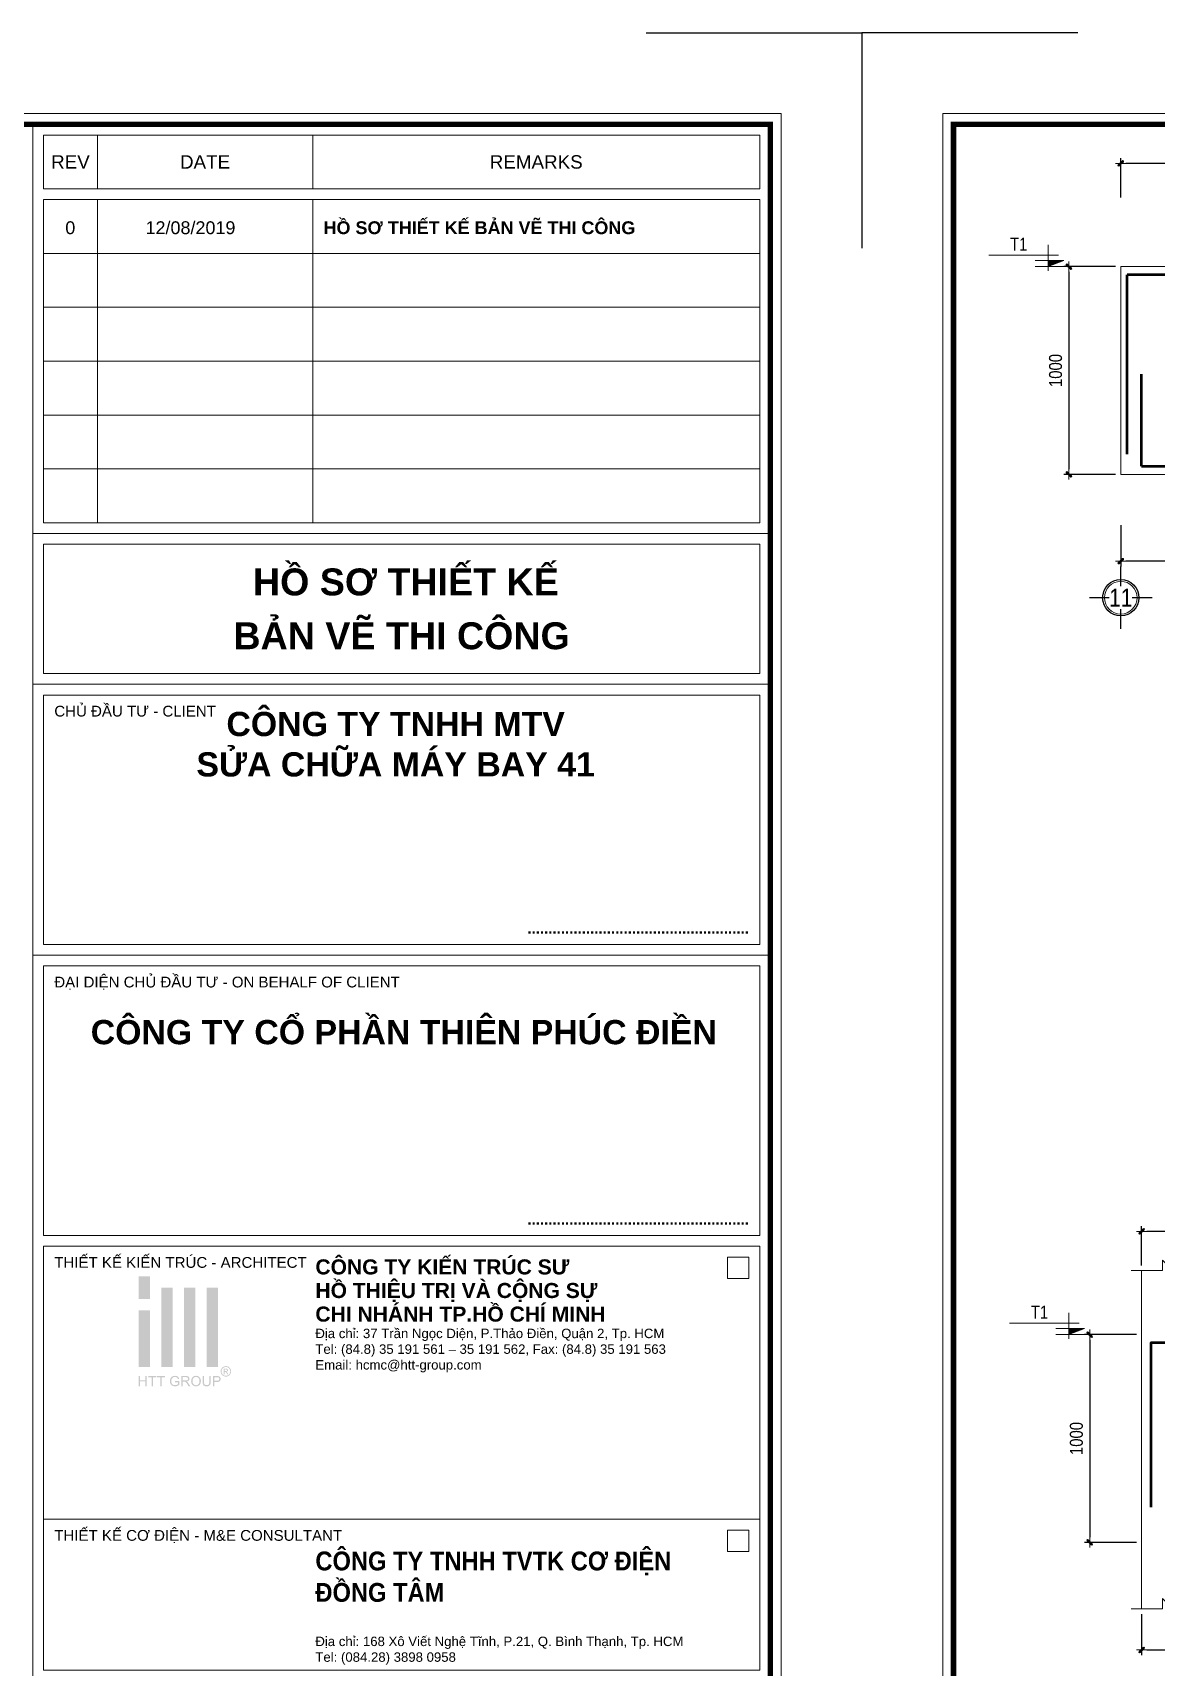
# Model space of a CAD drawing. Header units: millimetres. Extents: x 397144 to 8960116, y 345581 to 674207.
# Drawn here: x 4949661 to 4955070, y 632828 to 640698 of the extents above; entities that cross this region are included whole.
import ezdxf
from ezdxf.enums import TextEntityAlignment as Align

# ---------------------------------------------------------------- set-up
doc = ezdxf.new("R2010")
doc.units = ezdxf.units.MM
doc.header["$PDSIZE"] = -10
doc.linetypes.add('HIDDEN', pattern=[0.375, 0.25, -0.125])
doc.layers.get('0').update_dxf_attribs({"linetype": 'CONTINUOUS'})
doc.layers.get('Defpoints').update_dxf_attribs({"color": 12, "linetype": 'CONTINUOUS'})
for name, color, linetype, lineweight in [('2', 2, 'CONTINUOUS', 20), ('CTHEP', 2, 'CONTINUOUS', 50), ('DBAO', 3, 'CONTINUOUS', 20), ('DGIONG', 4, 'CONTINUOUS', 13), ('KTH', 150, 'CONTINUOUS', 5), ('Net khuat', 8, 'HIDDEN', 13), ('STICK', 1, 'CONTINUOUS', 9), ('TEXT', 7, 'CONTINUOUS', 15)]:
    doc.layers.add(name, color=color, linetype=linetype, lineweight=lineweight)
doc.layers.add('8', color=8, linetype='CONTINUOUS')
doc.layers.add('CHG_XX_Khung ten$0$TKTC', color=1, linetype='CONTINUOUS')
doc.layers.add('HATCH', color=7, linetype='CONTINUOUS', lineweight=5, true_color=0x2491ff)
doc.styles.add('CHG_XX_Khung ten$0$A1 BORDER$0$ARIAL', font='arial.ttf')
doc.styles.add('CHG_XX_Khung ten$0$A1 BORDER$0$Arial - Bold', font='arialbd.ttf', dxfattribs={"height": 2.5})
doc.styles.add('CHG_XX_Khung ten$0$A1 BORDER$0$Title Block DD$0$ARIAL', font='arial.ttf')
doc.styles.add('CHG_XX_Khung ten$0$A1 BORDER$0$Title Block DD$0$Arial - Bold', font='arialbd.ttf', dxfattribs={"height": 2.5})
doc.styles.add('CHG_XX_Khung ten$0$arial', font='arial.ttf')
doc.styles.add('CHG_XX_Khung ten$0$Arial - Bold', font='arialbd.ttf')
doc.styles.add('CHG_XX_Khung ten$0$ArialB', font='arialbd.ttf')
doc.styles.add('HELVECONDENSE', font='VHELVCN_0.TTF')
doc.styles.add('TTP-HelCon', font='VHELVCN_0.TTF')
doc.dimstyles.new('TTP-25', dxfattribs={"dimscale": 25, "dimtxt": 2.5, "dimasz": 1, "dimexe": 1, "dimexo": 1, "dimgap": 0.09, "dimtad": 0, "dimdec": 4, "dimrnd": 5, "dimzin": 9, "dimdsep": 46, "dimtxsty": 'TTP-HelCon', "dimblk": 'Stick1', "dimcen": 0.09, "dimdle": 1.5, "dimclrd": 256, "dimclre": 256, "dimclrt": 7, "dimadec": 0, "dimazin": 0, "dimtfac": 1, "dimtdec": 4, "dimtmove": 0, "dimatfit": 3, "dimldrblk": '_ArchTick1', "dimfxl": 1, "dimtvp": 1, "dimtolj": 1, "dimtzin": 0, "dimarcsym": 0})

# ---------------------------------------------------------------- blocks, each defined once
blk = doc.blocks.new('Stick1')
at = {"layer": 'STICK'}
h = blk.add_hatch(color=256, dxfattribs=at)
edge = h.paths.add_edge_path()
edge.add_line((0.3, 0.5), (-0.5, -0.3))
edge.add_arc((-0.4, -0.4), 0.141, 135, 315)
edge.add_line((-0.3, -0.5), (0.5, 0.3))
edge.add_arc((0.4, 0.4), 0.141, 315, 495)
blk.add_line((1, 0), (-1, 0), dxfattribs=at)
blk.add_lwpolyline([(0.3, 0.5), (-0.5, -0.3, 1), (-0.3, -0.5), (0.5, 0.3, 1), (0.3, 0.5, 1)], format="xyb", dxfattribs=at)
blk = doc.blocks.new('*D441')
at = {"layer": 'Defpoints', "color": 0, "transparency": 16777216}
for p in [(4954899.4, 640069.4), (4954899.4, 639880.4), (4956749.4, 639880.4)]:
    blk.add_point(p, dxfattribs=at)
at = {"layer": 'KTH', "lineweight": -2, "transparency": 16777216}
for p, q in [((4954899.4, 639905.4), (4954899.4, 640094.4)), ((4956724.4, 640069.4), (4954924.4, 640069.4)), ((4956749.4, 639905.4), (4956749.4, 640094.4))]:
    blk.add_line(p, q, dxfattribs=at)
at = {"layer": 'KTH', "lineweight": -2, "transparency": 16777216, "xscale": 25, "yscale": 25, "zscale": 25, "rotation": 180}
blk.add_blockref('Stick1', (4954899.4, 640069.4), dxfattribs=at)
at = {"layer": 'KTH', "lineweight": -2, "transparency": 16777216, "xscale": 25, "yscale": 25, "zscale": 25}
blk.add_blockref('Stick1', (4956749.4, 640069.4), dxfattribs=at)
at = {"layer": 'KTH', "color": 7, "transparency": 16777216, "insert": (4955824.4, 640133.2), "char_height": 62.5, "attachment_point": 5, "style": 'TTP-HelCon'}
blk.add_mtext('\\A1;1850', dxfattribs=at)
blk = doc.blocks.new('_ArchTick1')
at = {"color": 0, "const_width": 3.81}
blk.add_lwpolyline([(-12.7, -12.7), (12.7, 12.7)], dxfattribs=at)
blk = doc.blocks.new('*D442')
at = {"layer": 'Defpoints', "color": 0, "transparency": 16777216}
for p in [(4954899.4, 639572), (4954649.4, 638572), (4954899.4, 638572)]:
    blk.add_point(p, dxfattribs=at)
at = {"layer": 'KTH', "lineweight": -2, "transparency": 16777216}
for p, q in [((4954874.4, 639572), (4954624.4, 639572)), ((4954649.4, 639547), (4954649.4, 638597)), ((4954874.4, 638572), (4954624.4, 638572))]:
    blk.add_line(p, q, dxfattribs=at)
at = {"layer": 'KTH', "lineweight": -2, "transparency": 16777216, "xscale": 25, "yscale": 25, "zscale": 25}
for p, rotation in [((4954649.4, 639572), 90), ((4954649.4, 638572), 270)]:
    blk.add_blockref('Stick1', p, dxfattribs=dict(at, rotation=rotation))
at = {"layer": 'KTH', "color": 7, "transparency": 16777216, "insert": (4954585.5, 639072), "char_height": 62.5, "attachment_point": 5, "rotation": 90, "style": 'TTP-HelCon'}
blk.add_mtext('\\A1;1000', dxfattribs=at)
blk = doc.blocks.new('CODE')
at = {"layer": 'DBAO'}
for p, q in [((-62.5, -20), (-62.5, 105)), ((-62.5, 0), (-137.5, 30)), ((-137.5, 30), (0, 30)), ((-137.5, 0), (0, 0)), ((-112.5, 55), (223.6, 55))]:
    blk.add_line(p, q, dxfattribs=at)
at = {"layer": 'HATCH', "color": 1}
blk.add_solid([(-62.5, 0), (-137.5, 30), (-62.5, 30)], dxfattribs=at)
blk = doc.blocks.new('*D443')
at = {"layer": 'Defpoints', "color": 0, "transparency": 16777216}
for p in [(4954899.4, 638352), (4960999.4, 638352), (4954899.4, 638154)]:
    blk.add_point(p, dxfattribs=at)
at = {"layer": 'KTH', "lineweight": -2, "transparency": 16777216}
for p, q in [((4954899.4, 638327), (4954899.4, 638129)), ((4960999.4, 638327), (4960999.4, 638129)), ((4960974.4, 638154), (4954924.4, 638154))]:
    blk.add_line(p, q, dxfattribs=at)
at = {"layer": 'KTH', "lineweight": -2, "transparency": 16777216, "xscale": 25, "yscale": 25, "zscale": 25, "rotation": 180}
blk.add_blockref('Stick1', (4954899.4, 638154), dxfattribs=at)
at = {"layer": 'KTH', "lineweight": -2, "transparency": 16777216, "xscale": 25, "yscale": 25, "zscale": 25}
blk.add_blockref('Stick1', (4960999.4, 638154), dxfattribs=at)
at = {"layer": 'KTH', "color": 7, "transparency": 16777216, "insert": (4957949.4, 638217.8), "char_height": 62.5, "attachment_point": 5, "style": 'TTP-HelCon'}
blk.add_mtext('\\A1;6100', dxfattribs=at)
blk = doc.blocks.new('dau truc')
blk.add_circle((0, 0), 180)
at = {"layer": '8'}
for p, q in [((0, 127), (0, 345)), ((-127, 0), (-345, 0)), ((345, 0), (127, 0)), ((0, -345), (0, -127))]:
    blk.add_line(p, q, dxfattribs=at)
blk.add_circle((0, 0), 200, dxfattribs=at)
at = {"layer": 'TEXT', "style": 'HELVECONDENSE'}
blk.add_attdef('A', text='', height=233, dxfattribs=at).set_placement((0, 0), align=Align.MIDDLE)
blk = doc.blocks.new('*D464')
at = {"layer": 'Defpoints', "color": 0, "transparency": 16777216}
for p in [(4954999.7, 634927.4), (4954999.7, 634738.4), (4958474.7, 634738.4)]:
    blk.add_point(p, dxfattribs=at)
at = {"layer": 'KTH', "lineweight": -2, "transparency": 16777216}
for p, q in [((4954999.7, 634763.4), (4954999.7, 634952.4)), ((4958474.7, 634763.4), (4958474.7, 634952.4)), ((4958449.7, 634927.4), (4955024.7, 634927.4))]:
    blk.add_line(p, q, dxfattribs=at)
at = {"layer": 'KTH', "lineweight": -2, "transparency": 16777216, "xscale": 25, "yscale": 25, "zscale": 25, "rotation": 180}
blk.add_blockref('Stick1', (4954999.7, 634927.4), dxfattribs=at)
at = {"layer": 'KTH', "lineweight": -2, "transparency": 16777216, "xscale": 25, "yscale": 25, "zscale": 25}
blk.add_blockref('Stick1', (4958474.7, 634927.4), dxfattribs=at)
at = {"layer": 'KTH', "color": 7, "transparency": 16777216, "insert": (4956737.2, 634991.2), "char_height": 62.5, "attachment_point": 5, "style": 'TTP-HelCon'}
blk.add_mtext('\\A1;3475', dxfattribs=at)
blk = doc.blocks.new('*D465')
at = {"layer": 'Defpoints', "color": 0, "transparency": 16777216}
for p in [(4954999.7, 634430), (4954749.7, 633430), (4954999.7, 633430)]:
    blk.add_point(p, dxfattribs=at)
at = {"layer": 'KTH', "lineweight": -2, "transparency": 16777216}
for p, q in [((4954974.7, 634430), (4954724.7, 634430)), ((4954749.7, 634405), (4954749.7, 633455)), ((4954974.7, 633430), (4954724.7, 633430))]:
    blk.add_line(p, q, dxfattribs=at)
at = {"layer": 'KTH', "lineweight": -2, "transparency": 16777216, "xscale": 25, "yscale": 25, "zscale": 25}
for p, rotation in [((4954749.7, 634430), 90), ((4954749.7, 633430), 270)]:
    blk.add_blockref('Stick1', p, dxfattribs=dict(at, rotation=rotation))
at = {"layer": 'KTH', "color": 7, "transparency": 16777216, "insert": (4954685.8, 633930), "char_height": 62.5, "attachment_point": 5, "rotation": 90, "style": 'TTP-HelCon'}
blk.add_mtext('\\A1;1000', dxfattribs=at)
blk = doc.blocks.new('*D477')
at = {"layer": 'Defpoints', "color": 0, "transparency": 16777216}
for p in [(4954999.7, 633110), (4955499.7, 633110), (4955499.7, 632912)]:
    blk.add_point(p, dxfattribs=at)
at = {"layer": 'KTH', "lineweight": -2, "transparency": 16777216}
for p, q in [((4954999.7, 633085), (4954999.7, 632887)), ((4955499.7, 633085), (4955499.7, 632887)), ((4955024.7, 632912), (4955474.7, 632912))]:
    blk.add_line(p, q, dxfattribs=at)
at = {"layer": 'KTH', "lineweight": -2, "transparency": 16777216, "xscale": 25, "yscale": 25, "zscale": 25, "rotation": 180}
blk.add_blockref('Stick1', (4954999.7, 632912), dxfattribs=at)
at = {"layer": 'KTH', "lineweight": -2, "transparency": 16777216, "xscale": 25, "yscale": 25, "zscale": 25}
blk.add_blockref('Stick1', (4955499.7, 632912), dxfattribs=at)
at = {"layer": 'KTH', "color": 7, "transparency": 16777216, "insert": (4955249.7, 632975.8), "char_height": 62.5, "attachment_point": 5, "style": 'TTP-HelCon'}
blk.add_mtext('\\A1;500', dxfattribs=at)
blk = doc.blocks.new('CHG_XX_Khung ten$0$A1 BORDER$0$HTT-Logo')
at = {"true_color": 0x134fb3}
h = blk.add_hatch(color=154, dxfattribs=at)
h.paths.add_polyline_path([(3, 29.1), (0, 29.1), (0, 23.1), (3, 23.1)])
h.paths.add_polyline_path([(3, 20.1), (0, 20.1), (0, 5.1), (3, 5.1)])
h.paths.add_polyline_path([(9, 26.1), (6, 26.1), (6, 5.1), (9, 5.1)])
h.paths.add_polyline_path([(15, 26.1), (12, 26.1), (12, 5.1), (15, 5.1)])
h.paths.add_polyline_path([(21, 26.1), (18, 26.1), (18, 5.1), (21, 5.1)])
h.paths.add_polyline_path([(2.12, 2.7), (1.76, 2.7), (1.76, 1.59), (0.36, 1.59), (0.36, 2.7), (0, 2.7), (0, 0), (0.36, 0), (0.36, 1.27), (1.76, 1.27), (1.76, 0), (2.12, 0)])
h.paths.add_polyline_path([(4.65, 2.7), (2.51, 2.7), (2.51, 2.38), (3.4, 2.38), (3.4, 0), (3.76, 0), (3.76, 2.38), (4.65, 2.38)])
h.paths.add_polyline_path([(6.95, 2.7), (4.81, 2.7), (4.81, 2.38), (5.7, 2.38), (5.7, 0), (6.06, 0), (6.06, 2.38), (6.95, 2.38)])
h.paths.add_polyline_path([(8.64, 1.36), (8.64, 1.41), (8.66, 1.58), (8.69, 1.75), (8.75, 1.9), (8.81, 2.03), (8.92, 2.17), (9.05, 2.28), (9.2, 2.37), (9.29, 2.39), (9.45, 2.43), (9.65, 2.44), (9.84, 2.42), (10, 2.37), (10.14, 2.29), (10.26, 2.18), (10.34, 2.03), (10.41, 1.86), (10.73, 1.95), (10.68, 2.11), (10.61, 2.26), (10.53, 2.39), (10.45, 2.47), (10.31, 2.57), (10.16, 2.65), (10.13, 2.66), (9.97, 2.71), (9.8, 2.74), (9.63, 2.75), (9.55, 2.74), (9.38, 2.73), (9.21, 2.7), (9.06, 2.65), (8.91, 2.58), (8.88, 2.56), (8.75, 2.47), (8.63, 2.36), (8.53, 2.23), (8.44, 2.07), (8.41, 1.99), (8.35, 1.84), (8.31, 1.68), (8.28, 1.51), (8.27, 1.34), (8.28, 1.26), (8.29, 1.09), (8.32, 0.92), (8.38, 0.77), (8.44, 0.62), (8.46, 0.58), (8.55, 0.44), (8.66, 0.32), (8.79, 0.21), (8.93, 0.12), (9, 0.09), (9.15, 0.03), (9.31, -0.01), (9.48, -0.04), (9.65, -0.05), (9.73, -0.04), (9.9, -0.03), (10.07, 0.01), (10.23, 0.06), (10.34, 0.11), (10.48, 0.18), (10.63, 0.27), (10.77, 0.38), (10.77, 1.38), (9.63, 1.38), (9.63, 1.06), (10.42, 1.06), (10.42, 0.56), (10.39, 0.53), (10.26, 0.45), (10.09, 0.37), (9.96, 0.32), (9.8, 0.29), (9.63, 0.28), (9.62, 0.28), (9.45, 0.29), (9.28, 0.33), (9.12, 0.4), (8.97, 0.49), (8.86, 0.61), (8.77, 0.75), (8.73, 0.85), (8.68, 1), (8.65, 1.17)])
h.paths.add_polyline_path([(13.16, 1.39), (13.28, 1.48), (13.3, 1.51), (13.39, 1.64), (13.44, 1.79), (13.46, 1.96), (13.46, 2.06), (13.42, 2.22), (13.35, 2.37), (13.31, 2.43), (13.19, 2.55), (13.05, 2.63), (13.01, 2.64), (12.87, 2.67), (12.7, 2.69), (12.5, 2.7), (11.3, 2.7), (11.3, 0), (11.66, 0), (11.66, 1.2), (12.07, 1.2), (12.11, 1.2), (12.28, 1.19), (12.44, 1.11), (12.49, 1.07), (12.62, 0.93), (12.67, 0.86), (12.77, 0.73), (12.88, 0.56), (13.23, 0), (13.68, 0), (13.21, 0.73), (13.13, 0.85), (13.03, 0.98), (12.92, 1.09), (12.86, 1.14), (12.7, 1.23), (12.86, 1.26), (13.03, 1.31)])
h.paths.add_polyline_path([(11.66, 1.51), (11.66, 2.4), (12.51, 2.4), (12.67, 2.39), (12.83, 2.35), (12.97, 2.27), (13.06, 2.13), (13.09, 1.96), (13.08, 1.87), (13.02, 1.72), (12.96, 1.64), (12.8, 1.55), (12.62, 1.52), (12.43, 1.51)], flags=16)
h.paths.add_polyline_path([(16.49, 1.43), (16.48, 1.6), (16.44, 1.77), (16.4, 1.92), (16.34, 2.07), (16.33, 2.09), (16.24, 2.23), (16.14, 2.36), (16.02, 2.47), (15.88, 2.57), (15.85, 2.59), (15.7, 2.66), (15.54, 2.71), (15.38, 2.74), (15.2, 2.75), (15.15, 2.75), (14.98, 2.73), (14.82, 2.7), (14.66, 2.64), (14.52, 2.57), (14.39, 2.48), (14.27, 2.37), (14.18, 2.26), (14.1, 2.14), (14.03, 2), (13.98, 1.84), (13.94, 1.68), (13.92, 1.5), (13.91, 1.31), (13.91, 1.29), (13.92, 1.12), (13.95, 0.96), (14, 0.8), (14.07, 0.64), (14.07, 0.62), (14.16, 0.48), (14.26, 0.35), (14.38, 0.23), (14.52, 0.14), (14.56, 0.12), (14.71, 0.04), (14.86, -0.01), (15.03, -0.04), (15.2, -0.05), (15.21, -0.05), (15.38, -0.03), (15.55, 0), (15.7, 0.05), (15.86, 0.12), (15.87, 0.13), (16.01, 0.22), (16.13, 0.33), (16.24, 0.46), (16.33, 0.61), (16.36, 0.69), (16.42, 0.84), (16.46, 1), (16.48, 1.17), (16.49, 1.35)])
h.paths.add_polyline_path([(14.28, 1.45), (14.3, 1.64), (14.34, 1.81), (14.4, 1.95), (14.47, 2.08), (14.57, 2.2), (14.73, 2.32), (14.88, 2.38), (15.04, 2.43), (15.21, 2.44), (15.38, 2.42), (15.54, 2.38), (15.69, 2.31), (15.82, 2.2), (15.93, 2.07), (16.01, 1.93), (16.04, 1.85), (16.09, 1.7), (16.12, 1.53), (16.12, 1.32), (16.11, 1.12), (16.08, 0.95), (16.03, 0.79), (15.96, 0.66), (15.86, 0.54), (15.8, 0.48), (15.67, 0.38), (15.53, 0.32), (15.37, 0.27), (15.2, 0.26), (15.12, 0.26), (14.95, 0.29), (14.8, 0.35), (14.67, 0.43), (14.54, 0.54), (14.45, 0.66), (14.37, 0.8), (14.32, 0.95), (14.29, 1.12), (14.28, 1.31)], flags=16)
h.paths.add_polyline_path([(17.31, 2.7), (16.96, 2.7), (16.96, 1.12), (16.96, 0.93), (16.98, 0.75), (17.02, 0.6), (17.06, 0.46), (17.07, 0.44), (17.15, 0.3), (17.27, 0.18), (17.4, 0.08), (17.51, 0.03), (17.67, -0.01), (17.84, -0.04), (18.02, -0.05), (18.2, -0.04), (18.37, -0.01), (18.52, 0.04), (18.66, 0.1), (18.68, 0.12), (18.81, 0.22), (18.91, 0.35), (18.99, 0.49), (19.02, 0.61), (19.06, 0.76), (19.07, 0.94), (19.08, 1.14), (19.08, 2.7), (18.72, 2.7), (18.72, 1.14), (18.72, 1.06), (18.71, 0.86), (18.68, 0.69), (18.62, 0.55), (18.55, 0.45), (18.49, 0.4), (18.36, 0.33), (18.19, 0.29), (17.99, 0.28), (17.92, 0.28), (17.75, 0.31), (17.6, 0.37), (17.46, 0.48), (17.38, 0.63), (17.34, 0.77), (17.32, 0.94), (17.31, 1.14)])
h.paths.add_polyline_path([(21.42, 1.25), (21.52, 1.34), (21.6, 1.45), (21.67, 1.59), (21.72, 1.75), (21.73, 1.92), (21.73, 1.97), (21.71, 2.13), (21.65, 2.29), (21.56, 2.44), (21.44, 2.55), (21.42, 2.56), (21.27, 2.63), (21.1, 2.67), (21.05, 2.68), (20.89, 2.7), (20.69, 2.7), (19.67, 2.7), (19.67, 0), (20.03, 0), (20.03, 1.1), (20.72, 1.1), (20.76, 1.1), (20.96, 1.11), (21.14, 1.14), (21.29, 1.19)])
h.paths.add_polyline_path([(20.03, 1.42), (20.03, 2.38), (20.72, 2.38), (20.93, 2.37), (21.06, 2.36), (21.16, 2.31), (21.28, 2.2), (21.34, 2.08), (21.37, 1.91), (21.36, 1.82), (21.31, 1.67), (21.22, 1.54), (21.09, 1.47), (20.93, 1.43), (20.73, 1.42)], flags=16)
h.paths.add_polyline_path([(23.87, 2.76), (24.01, 2.85), (24.13, 2.96), (24.24, 3.09), (24.33, 3.24), (24.35, 3.28), (24.42, 3.44), (24.47, 3.6), (24.5, 3.76), (24.51, 3.93), (24.51, 3.98), (24.49, 4.15), (24.46, 4.31), (24.4, 4.47), (24.33, 4.62), (24.29, 4.69), (24.19, 4.82), (24.08, 4.94), (23.95, 5.05), (23.81, 5.14), (23.77, 5.16), (23.61, 5.23), (23.45, 5.28), (23.29, 5.31), (23.12, 5.32), (23.08, 5.31), (22.92, 5.3), (22.76, 5.27), (22.6, 5.21), (22.44, 5.14), (22.38, 5.1), (22.24, 5.01), (22.12, 4.89), (22.01, 4.77), (21.92, 4.62), (21.89, 4.57), (21.82, 4.41), (21.77, 4.25), (21.74, 4.09), (21.73, 3.93), (21.73, 3.87), (21.75, 3.71), (21.79, 3.55), (21.84, 3.39), (21.92, 3.24), (21.95, 3.18), (22.05, 3.04), (22.16, 2.92), (22.29, 2.81), (22.43, 2.72), (22.48, 2.7), (22.64, 2.63), (22.79, 2.58), (22.96, 2.55), (23.12, 2.54), (23.18, 2.54), (23.34, 2.55), (23.5, 2.59), (23.66, 2.65), (23.82, 2.72)])
h.paths.add_polyline_path([(22.55, 2.92), (22.45, 2.98), (22.32, 3.09), (22.21, 3.21), (22.12, 3.35), (22.07, 3.44), (22.01, 3.6), (21.98, 3.76), (21.96, 3.93), (21.97, 4.03), (22, 4.19), (22.05, 4.35), (22.12, 4.51), (22.18, 4.61), (22.29, 4.73), (22.41, 4.85), (22.56, 4.94), (22.64, 4.98), (22.8, 5.04), (22.96, 5.07), (23.12, 5.09), (23.21, 5.08), (23.37, 5.06), (23.53, 5.01), (23.69, 4.94), (23.79, 4.88), (23.92, 4.77), (24.03, 4.65), (24.13, 4.51), (24.17, 4.41), (24.23, 4.25), (24.27, 4.09), (24.28, 3.93), (24.28, 3.83), (24.25, 3.67), (24.2, 3.51), (24.13, 3.35), (24.07, 3.25), (23.96, 3.13), (23.84, 3.01), (23.7, 2.92), (23.61, 2.87), (23.45, 2.81), (23.29, 2.78), (23.12, 2.77), (23.02, 2.77), (22.86, 2.8), (22.7, 2.85)], flags=16)
h.paths.add_polyline_path([(22.51, 3.16), (22.51, 4.65), (23.03, 4.65), (23.23, 4.64), (23.4, 4.62), (23.55, 4.52), (23.6, 4.47), (23.66, 4.31), (23.67, 4.25), (23.64, 4.09), (23.55, 3.96), (23.42, 3.87), (23.24, 3.82), (23.37, 3.75), (23.46, 3.64), (23.57, 3.47), (23.77, 3.16), (23.47, 3.16), (23.34, 3.39), (23.23, 3.58), (23.14, 3.7), (23.09, 3.74), (22.94, 3.79), (22.9, 3.79), (22.76, 3.79), (22.76, 3.16)], flags=0)
h.paths.add_polyline_path([(22.76, 4), (22.76, 4.45), (23.03, 4.45), (23.13, 4.45), (23.27, 4.42), (23.37, 4.35), (23.41, 4.21), (23.33, 4.06), (23.24, 4.02), (23.05, 4)], flags=0)
blk = doc.blocks.new('CHG_XX_Khung ten')
for p, q in [((687, 577), (687, 17)), ((687, 501), (824, 501)), ((687, 473), (824, 473)), ((687, 422.69), (824, 422.69))]:
    blk.add_line(p, q)
at = {"linetype": 'Continuous'}
for p, q in [((699, 575), (699, 565)), ((739, 575), (739, 565)), ((699, 563), (699, 503)), ((739, 563), (739, 503))]:
    blk.add_line(p, q, dxfattribs=at)
for points in [[(15, 579), (826, 579), (826, 15), (15, 15)], [(816, 362.62), (820, 362.62), (820, 366.62), (816, 366.62)], [(816, 311.93), (820, 311.93), (820, 315.93), (816, 315.93)]]:
    blk.add_lwpolyline(points, close=True)
at = {"color": 4, "linetype": 'Continuous', "const_width": 1}
blk.add_lwpolyline([(17, 577), (824, 577), (824, 17), (17, 17)], close=True, dxfattribs=at)
at = {"linetype": 'Continuous'}
for points in [[(822, 565), (689, 565), (689, 575), (822, 575)], [(822, 553), (689, 553), (689, 563), (822, 563)], [(822, 543), (689, 543), (689, 553), (822, 553)], [(822, 533), (689, 533), (689, 543), (822, 543)], [(822, 523), (689, 523), (689, 533), (822, 533)], [(822, 513), (689, 513), (689, 523), (822, 523)], [(822, 503), (689, 503), (689, 513), (822, 513)], [(689, 499), (822, 499), (822, 475), (689, 475)], [(689, 368.62), (822, 368.62), (822, 317.93), (689, 317.93)], [(689, 317.93), (822, 317.93), (822, 289.93), (689, 289.93)]]:
    blk.add_lwpolyline(points, close=True, dxfattribs=at)
at = {"layer": 'Defpoints', "color": 1, "ltscale": 2}
for points in [[(40.06, 594), (0, 594), (0, 554)], [(800.94, 594), (841, 594), (841, 554)]]:
    blk.add_lwpolyline(points, dxfattribs=at)
at = {"xscale": 0.7, "yscale": 0.7, "zscale": 0.7}
blk.add_blockref('CHG_XX_Khung ten$0$A1 BORDER$0$HTT-Logo', (706.68, 342.64), dxfattribs=at)
for s, height, style, p in [('REV', 2.5, 'CHG_XX_Khung ten$0$A1 BORDER$0$ARIAL', (694, 570)), ('DATE', 2.5, 'CHG_XX_Khung ten$0$A1 BORDER$0$ARIAL', (719, 570)), ('REMARKS', 2.5, 'CHG_XX_Khung ten$0$A1 BORDER$0$ARIAL', (780.5, 570)), ('0', 2.39, 'CHG_XX_Khung ten$0$arial', (693.97, 557.78)), ('12/08/2019', 2.389, 'CHG_XX_Khung ten$0$arial', (716.29, 557.78))]:
    blk.add_text(s, height=height, dxfattribs=dict(style=style)).set_placement(p, align=Align.MIDDLE_CENTER)
for s, height, style, p in [('HỒ SƠ THIẾT KẾ BẢN VẼ THI CÔNG', 2.3887, 'CHG_XX_Khung ten$0$ArialB', (741, 557.78)), ('CHỦ ĐẦU TƯ - CLIENT', 2, 'CHG_XX_Khung ten$0$A1 BORDER$0$Title Block DD$0$ARIAL', (691, 468)), ('ĐẠI DIỆN CHỦ ĐẦU TƯ - ON BEHALF OF CLIENT ', 2, 'CHG_XX_Khung ten$0$A1 BORDER$0$Title Block DD$0$ARIAL', (691, 417.69)), ('THIẾT KẾ KIẾN TRÚC - ARCHITECT', 2, 'CHG_XX_Khung ten$0$A1 BORDER$0$ARIAL', (691, 365.62)), ('THIẾT KẾ CƠ ĐIỆN - M&E CONSULTANT', 2, 'CHG_XX_Khung ten$0$A1 BORDER$0$ARIAL', (691, 314.93))]:
    blk.add_text(s, height=height, dxfattribs=dict(style=style)).set_placement(p, align=Align.MIDDLE_LEFT)
at = {"style": 'CHG_XX_Khung ten$0$A1 BORDER$0$Title Block DD$0$Arial - Bold'}
for p in [(820, 427.69), (820, 373.62)]:
    blk.add_text('.....................................................', height=2, dxfattribs=at).set_placement(p, align=Align.MIDDLE_RIGHT)
at = {"ltscale": 10, "insert": (739.49, 366.19), "char_height": 2.8, "width": 76.248, "attachment_point": 1, "line_spacing_factor": 0.938532, "style": 'CHG_XX_Khung ten$0$A1 BORDER$0$Arial - Bold'}
blk.add_mtext('CÔNG TY KIẾN TRÚC SƯ\\PHỒ THIỆU TRỊ VÀ CỘNG SỰ\\PCHI NHÁNH TP.HỒ CHÍ MINH', dxfattribs=at)
at = {"ltscale": 10}
for s, insert, char_height, width, attachment_point, style in [('Địa chỉ: 37 Trần Ngọc Diện, P.Thảo Điền, Quận 2, Tp. HCM\\PTel: (84.8) 35 191 561 – 35 191 562, Fax: (84.8) 35 191 563\\PEmail: hcmc@htt-group.com', (739.49, 345.2), 1.75, 83.001, 7, 'CHG_XX_Khung ten$0$A1 BORDER$0$ARIAL'), ('{\\W0.9;CÔNG TY TNHH TVTK CƠ ĐIỆN \\PĐỒNG TÂM}', (739.49, 311.93), 3.5, 76.248, 1, 'CHG_XX_Khung ten$0$A1 BORDER$0$Arial - Bold'), ('\\pt8.75;Địa chỉ: 168 Xô Viết Nghệ Tĩnh, P.21, Q. Bình Thạnh, Tp. HCM \\P\\ptz;Tel: (084.28) 3898 0958', (739.49, 290.93), 1.75, 83.001, 7, 'CHG_XX_Khung ten$0$A1 BORDER$0$ARIAL')]:
    blk.add_mtext(s, dxfattribs=dict(at, insert=insert, char_height=char_height, width=width, attachment_point=attachment_point, style=style))
at = {"layer": 'CHG_XX_Khung ten$0$TKTC', "style": 'CHG_XX_Khung ten$0$Arial - Bold'}
for s, p in [('HỒ SƠ THIẾT KẾ', (756.29, 492)), ('BẢN VẼ THI CÔNG', (755.5, 482))]:
    blk.add_text(s, height=5, dxfattribs=at).set_placement(p, align=Align.MIDDLE_CENTER)
at = {"ltscale": 10, "char_height": 4.5, "attachment_point": 2, "style": 'CHG_XX_Khung ten$0$A1 BORDER$0$Title Block DD$0$Arial - Bold', "bg_fill": 2}
for s, insert, width in [('CÔNG TY TNHH MTV\\PSỬA CHỮA MÁY BAY 41', (754.39, 467.87), 83.001), ('CÔNG TY CỔ PHẦN THIÊN PHÚC ĐIỀN', (755.91, 410.64), 121.2929)]:
    blk.add_mtext(s, dxfattribs=dict(at, insert=insert, width=width))
at = {"linetype": 'Continuous'}
for points in [[(689, 471), (822, 471), (822, 424.69), (689, 424.69)], [(689, 420.69), (822, 420.69), (822, 370.62), (689, 370.62)]]:
    blk.add_lwpolyline(points, close=True, dxfattribs=at)

msp = doc.modelspace()

# ---------------------------------------------------------------- linework, layer by layer
at = {"layer": 'CTHEP'}
msp.add_line((4954929.3638, 638669.52178), (4954929.3638, 639532.96464), dxfattribs=at)
for points in [[(4971069.36379, 639532.96464), (4954929.3638, 639532.96464)], [(4954999.3638, 638610.96464), (4971035.14123, 638610.96464)], [(4959674.67268, 634390.97938), (4955044.67268, 634390.97938), (4955044.67268, 633600.11032)]]:
    msp.add_lwpolyline(points, dxfattribs=at)
at = {"layer": 'DBAO'}
for points in [[(4960749.3638, 639571.96464), (4954899.3638, 639571.96464), (4954899.3638, 638571.96464), (4960749.3638, 638571.96464)], [(4954999.67268, 634738.37372), (4954999.67268, 634429.97938), (4954999.67268, 634429.97938), (4954999.67268, 633429.97938), (4954999.67268, 633429.97938), (4954999.67268, 633109.97938)]]:
    msp.add_lwpolyline(points, dxfattribs=at)
at = {"layer": 'DGIONG'}
for points in [[(4954949.67268, 634738.37372), (4955099.67268, 634738.37372), (4955099.67268, 634788.37372), (4955199.67268, 634688.37372), (4955199.67268, 634738.37372), (4955349.67268, 634738.37372)], [(4954949.67268, 633109.97938), (4955099.67268, 633109.97938), (4955099.67268, 633159.97938), (4955199.67268, 633059.97938), (4955199.67268, 633109.97938), (4955349.67268, 633109.97938)]]:
    msp.add_lwpolyline(points, dxfattribs=at)
at = {"layer": 'Net khuat', "ltscale": 200}
msp.add_lwpolyline([(4954899.3638, 638571.96464), (4954899.3638, 638571.96464), (4955199.3638, 638571.96464), (4955199.3638, 639341.96464), (4970799.36379, 639341.96464), (4970799.36379, 638571.96464), (4970799.36379, 638571.96464), (4971099.36379, 638571.96464)], dxfattribs=at)

# ---------------------------------------------------------------- block references
at = {"layer": '2', "ltscale": 300}
ref = msp.add_blockref('dau truc', (4954899.3638, 637978.12223), dxfattribs=dict(at, xscale=0.4367131292819977, yscale=0.4367131292819977, zscale=0.4367131292819977))
ref.add_attrib('A', '11', dxfattribs={"layer": 'TEXT', "height": 87.5, "style": 'HELVECONDENSE'}).set_placement((4954899.3638, 637978.12223), align=Align.MIDDLE)
at = {"layer": 'KTH', "ltscale": 0.8, "xscale": 25.92478421702978, "yscale": 25.92478421702978, "zscale": 25.92478421702978}
msp.add_blockref('CHG_XX_Khung ten', (4931850.59969, 625299.06132), dxfattribs=at)
at = {"layer": 'KTH', "linetype": 'Continuous', "xscale": -1}
for p in [(4954486.8638, 639571.96464), (4954587.17268, 634429.97938)]:
    msp.add_blockref('CODE', p, dxfattribs=at)

# ---------------------------------------------------------------- texts
at = {"layer": 'TEXT', "style": 'TTP-HelCon'}
for p in [(4954529.13046, 639648.95963), (4954629.43934, 634506.97437)]:
    msp.add_text('T1    ', height=62.5, dxfattribs=at).set_placement(p, align=Align.RIGHT)

# ---------------------------------------------------------------- dimensions: what is measured, and where the dimension line sits
at = {"layer": 'KTH'}
for base, p1, p2, picture, middle in [((4954899.3638, 640069.35898), (4956749.3638, 639880.35898), (4954899.3638, 639880.35898), '*D441', (4955824.3638, 640133.19231)), ((4954899.3638, 638153.98677), (4960999.3638, 638351.96464), (4954899.3638, 638351.96464), '*D443', (4957949.3638, 638217.8201)), ((4954999.67268, 634927.37372), (4958474.67268, 634738.37372), (4954999.67268, 634738.37372), '*D464', (4956737.17268, 634991.20705))]:
    dim = msp.add_linear_dim(base=base, p1=p1, p2=p2, dimstyle='TTP-25', override={"dimtmove": 1}, dxfattribs=at)
    dim.commit()
    dim.dimension.update_dxf_attribs({"geometry": picture, "text_midpoint": middle})
for base, p1, p2, angle, picture, middle in [((4954649.3638, 638571.96464), (4954899.3638, 639571.96464), (4954899.3638, 638571.96464), 270, '*D442', (4954585.53046, 639071.96464)), ((4954749.67268, 633429.97938), (4954999.67268, 634429.97938), (4954999.67268, 633429.97938), 270, '*D465', (4954685.83934, 633929.97938)), ((4955499.67268, 632912.00151), (4954999.67268, 633109.97938), (4955499.67268, 633109.97938), 180, '*D477', (4955249.67268, 632975.83484))]:
    dim = msp.add_linear_dim(base=base, p1=p1, p2=p2, angle=angle, dimstyle='TTP-25', override={"dimtmove": 1}, dxfattribs=at)
    dim.commit()
    dim.dimension.update_dxf_attribs({"geometry": picture, "text_midpoint": middle})

# ---------------------------------------------------------------- next in the draw order: block references
at = {"layer": 'KTH', "ltscale": 0.8, "xscale": 25.92478421702978, "yscale": 25.92478421702978, "zscale": 25.92478421702978}
msp.add_blockref('CHG_XX_Khung ten', (4953653.34321, 625299.06132), dxfattribs=at)

# ---------------------------------------------------------------- next in the draw order: linework, layer by layer
at = {"layer": 'CTHEP'}
msp.add_line((4954999.3638, 638610.96464), (4954999.3638, 639053.94405), dxfattribs=at)

doc.saveas('drawing.dxf')
